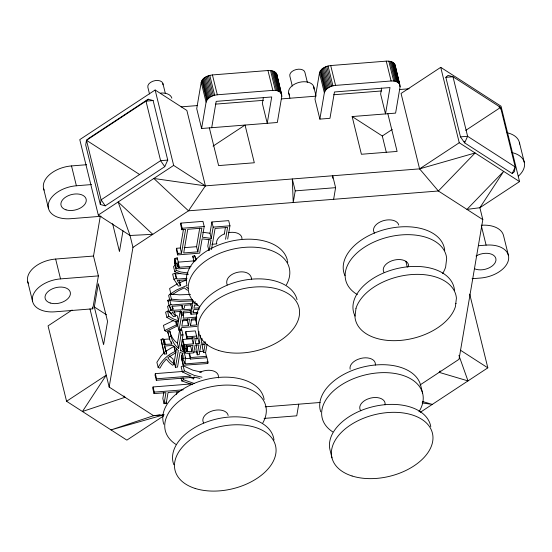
<?xml version="1.0" encoding="UTF-8"?>
<svg xmlns="http://www.w3.org/2000/svg" width="552" height="552" viewBox="0 0 552 552"><rect width="100%" height="100%" fill="white"/><g stroke="black" fill="none" stroke-linecap="round" stroke-linejoin="round"><path stroke-width="0.83" d="M251.622 279.284C250.401 265.857 222.773 272.398 227.189 284.977M184.81 351.997L183.54 346.842L183.643 344.876L184.913 350.037L184.81 351.997L185.341 352.976L187.542 353.356L193.717 352.866L195.022 345.207L198.927 344.897L197.243 354.777L199.237 354.619L200.921 344.738L205.047 344.413L203.647 352.631L205.641 352.473L207.041 344.255M192.275 337.182L192.013 338.721L182.815 339.452L182.567 340.936L183.837 346.097L193.027 345.366L191.979 351.541L186.748 351.589L187.259 347.801L186.714 345.587M189.985 267.927L179 268.803L176.088 268.224L174.46 261.965L174.922 258.467L177.213 257.839L178.482 263L177.91 265.415L177.958 267.051L178.441 267.292L191.026 266.381M175.722 267.127L176.191 263.628L174.922 258.467M208.014 362.098L207.773 363.54L184.051 365.203L183.057 364.624L181.491 358.062L182.201 353.328L184.278 352.7L185.548 357.862L184.768 363.54L186.031 363.844L208.014 362.098L206.752 356.937M183.057 364.624C182.429 360.822 184.333 357.027 182.201 353.328M148.184 99.201L145.983 101.12L86.485 140.291L85.691 144.948L100.319 204.482L105.26 205.841L164.751 166.669L167.746 160.087L153.125 100.554L148.184 99.201L88.686 138.366L86.485 140.291L101.113 199.831L105.26 205.841M100.319 204.482L101.113 199.831L160.604 160.66L167.746 160.087M98.387 275.89L60.52 278.891A25.861 15.849 -13.8 0 0 32.471 297.355A25.861 15.849 -13.8 0 0 54.91 311.818L92.777 308.809L98.387 275.89L93.509 256.045L100.298 216.191M94.33 306.967L98.297 283.687L107.557 321.388L103.59 344.669L94.33 306.967L106.467 314.785M122.992 230.764L119.453 251.546L112.608 223.677M163.896 414.883L153.587 415.697L109.165 387.069L132.956 247.386L130.03 235.483L118.135 201.977L152.787 234.331L130.03 235.483L98.297 215.032L79.778 139.621L155.14 90.004L186.873 110.455L205.392 185.865L188.487 210.829L132.956 247.386M201.211 82.324L196.726 108.661L201.597 128.506L277.332 122.496L281.817 96.158L276.89 74.637C275.752 71.022 271.239 70.29 267.968 70.525L212.43 74.934C207.931 75.41 202.529 77.521 201.211 82.324L206.089 102.168L201.597 128.506M191.365 383.923L153.035 386.966L152.78 388.442L154.049 393.604L165.959 392.658L164.082 403.678L166.186 403.512L168.063 392.493L179.165 391.609M182.257 371.496L155.305 373.635L155.05 375.118L156.32 380.273L194.759 377.223L199.914 378.417M183.457 229.37L180.29 247.972L176.605 248.269L176.35 249.745L177.62 254.907L199.665 253.154L202.101 238.837L210.988 239.913L209.201 250.429M227.686 239.092L229.949 225.796L228.687 220.634L211.899 221.966L213.169 227.127L211.25 238.395L202.384 237.208L204.205 226.52L202.936 221.359L180.89 223.105L180.642 224.588L181.905 229.749L185.589 229.453L181.553 253.133L177.875 253.423L177.62 254.907M154.049 393.604L154.305 392.12L153.035 386.966M156.32 380.273L156.575 378.796L155.305 373.635M181.905 229.749L182.16 228.266L180.89 223.105M163.827 392.582L162.812 398.516L164.082 403.678M180.124 311.328L177.751 325.266L179.02 330.427L181.125 330.255L181.573 327.605L196.954 326.384M211.699 127.705L216.184 101.368L271.722 96.959L267.23 123.296L262.359 103.452L263.373 97.504M170.782 310.465L169.512 305.304L167.539 306.298L168.808 311.459L170.782 310.465L191.875 309.148L192.634 304.683L184.741 305.311L184.223 308.347L182.257 308.506L182.774 305.47L171.81 306.339L173.086 309.106L171.21 309.562L169.057 305.491L167.794 300.329L169.657 299.488M179.02 330.427L181.532 315.668L180.345 310.762M176.488 348.726L174.204 362.105L175.474 367.266L177.523 367.101L179.993 352.597L183.719 351.113L181.732 344.545L183.719 351.113M163.006 348.064L161.074 339.432L162.785 338.852L164.537 344.441L171.838 344.02L170.064 340.66L167.76 331.938L169.823 331.076C171.12 337.52 172.928 344.503 178.682 348.443L177.413 343.289L179.552 330.724M182.912 312.556L183.637 315.502L183.174 318.193L196.85 317.11M175.474 367.266L178.324 350.541L172.831 345.4L164.662 346.049L166.697 353.853L164.537 354.025L163.226 350.03L161.074 339.432M178.682 348.443L180.959 335.043L179.697 329.882L181.746 329.723L183.009 334.885L180.29 350.865L183.002 349.706M197.837 251.843L201.873 228.162L187.749 229.287L183.719 252.961L197.837 251.843L196.574 246.682L199.741 228.079M188.446 325.597L189.543 319.146L182.926 319.677L181.829 326.122L188.446 325.597L187.176 320.436L187.452 318.828M200.583 335.181L199.182 343.413L195.277 343.723L196.581 336.071L195.311 330.91L185.838 331.662L185.589 333.139L186.852 338.3L194.332 337.707L193.283 343.882L184.085 344.614L183.837 346.097M176.55 394.383L176.957 392.003M186.852 338.3L187.107 336.817L185.838 331.662M197.747 313.722L191.006 314.26L191.634 310.555L183.74 311.183L183.216 314.288L181.249 314.447L181.774 311.342L172.003 312.115L175.591 316.068L173.57 316.696L168.808 311.459M169.057 305.491L170.927 304.649L172.327 304.911L192.876 303.276L193.276 300.909L179.704 301.44L169.899 300.578L171.417 299.17L180.752 299.998L192.579 299.55M197.14 324.907L190.55 325.432L191.647 318.98L196.595 318.587M197.927 312.322L193.241 312.694L193.759 309.624L199.231 309.189M195.146 301.509L194.752 303.786L197.098 303.6M208.897 239.602L207.793 246.075L208.884 250.498M211.25 238.395L209.981 233.234L211.899 221.966M196.781 323.431L195.877 319.746L196.146 318.138M205.53 352.624L206.434 356.309L206.186 357.793L190.371 359.041L190.619 357.565L189.536 353.142M211.471 249.58L215.08 228.431L227.569 227.445L225.547 239.285M196.816 344.676L195.974 349.616L197.243 354.777M199.182 343.413L197.913 338.259L199.03 331.669M202.011 338.321L201.176 343.254L205.303 342.93L204.937 341.453M202.943 344.179L202.377 347.47L203.647 352.631M224.284 234.124L225.437 227.362M295.223 190.875L293.236 202.515L292.298 178.965L295.223 190.875L335.609 187.666L332.683 175.764L332.787 178.282M387.849 113.726L397.109 151.427L361.408 154.263L352.148 116.555L395.598 113.112L400.083 86.767L395.156 65.246C394.018 61.638 389.505 60.899 386.234 61.141L330.703 65.55C326.197 66.019 320.795 68.137 319.484 72.933L314.999 99.277L319.87 119.122L329.965 118.314L334.457 91.977L389.988 87.568L385.503 113.912L380.625 94.068L381.639 88.12M319.87 119.122L324.355 92.777C325.673 87.982 331.076 85.864 335.575 85.394L391.113 80.985C394.383 80.744 398.896 81.482 400.034 85.091M298.729 404.181L296.748 415.822L264.091 418.409M333.629 199.306L335.609 187.666M500.326 108.979L500.595 107.426L452.992 76.756L448.051 75.396L445.85 77.321L460.478 136.861L464.625 142.871L512.221 173.542L514.423 171.617L515.216 166.966L500.595 107.426L498.946 106.978M482.807 219.62L438.378 190.999L419.589 168.864L401.062 93.454L440.731 67.344L501.023 106.191L519.549 181.601L479.881 207.718L466.937 209.401L503.679 171.375L479.881 207.718L482.807 219.62L459.016 359.304L419.906 385.054M184.913 350.037L185.237 348.422L184.513 345.476M176.833 259.447L177.213 257.839M206.089 102.168C207.4 97.366 212.803 95.255 217.309 94.778L272.84 90.369C276.11 90.135 280.623 90.866 281.762 94.482M512.221 173.542L515.216 166.966L467.613 136.289L460.478 136.861M169.16 355.84L172.921 358.89L174.19 364.051L172.645 365.265L169.257 362.512L166.297 359.083L162.881 363.161L159.88 368.184L158.148 367.446C161.936 360.401 167.78 354.584 175.212 351.479L173.942 346.325L165.717 351.313M440.144 370.937L439.178 372.365L467.986 380.901L458.919 355.378M163.978 352.783L160.77 356.337L156.885 362.284L158.148 367.446M174.798 271.791L176.267 270.37L175.005 265.208L173.535 266.63L174.798 271.791L180.497 273.675L188.329 274.53M190.509 294.437L179.483 294.837L170.154 294.016L168.629 295.417L170.927 304.649M175.646 315.123L177.24 315.737L178.51 320.898L176.909 322.126L171.424 319.953L166.87 317.386L165.6 312.225L167.518 311.073L171.658 313.584M181.104 378.01L181.829 380.963L183.485 379.721L194.407 383.543M98.297 215.032L173.659 165.414L205.392 185.865L419.589 168.864L475.12 152.973L438.378 190.999L188.487 210.829L153.829 178.475L205.392 185.865M213.058 146.121L245.053 125.056L254.313 162.764L218.613 165.593L209.353 127.891M72.133 310.01L48.052 325.866L66.571 401.276L126.87 440.13L163.702 415.877M352.148 116.555L382.294 135.985L392.21 129.451M177.275 283.818L169.588 288.517L170.851 293.678L176.309 290.09L187.135 285.363M465.75 130.369L500.595 107.426M66.571 401.276L106.239 375.167L82.441 411.502L125.028 397.295L123.924 395.991M419.589 168.864L459.25 142.754L519.549 181.601M420.251 412.33L487.823 367.846L469.704 294.092M166.87 317.386L168.788 316.234L172.928 318.745L178.51 320.898M176.481 321.381L177.565 325.804L166.069 331.524L164.682 330.544L163.413 325.39L173.645 320.484M173.942 346.325L175.757 352.756L167.753 357.737L170.43 360.994L174.19 364.051M177.565 325.804L176.44 324.859L164.682 330.544M201.466 372.158L192.883 370.185L183.147 365.741L181.146 366.776L182.408 371.931L191.109 376.057L156.575 378.796M182.408 371.931L184.416 370.903L194.152 375.346L201.977 377.195M179.517 282.707L186.679 279.905M169.029 337.099L171.085 336.237M162.343 344.593L164.054 344.013M180.794 273.537L176.64 273.861L174.956 273.337L172.638 274.109L173.908 279.271L178.406 286.074L180.656 285.667L179.393 280.506M173.908 279.271L176.226 278.498L177.91 279.022L187.038 278.298M195.263 260.986L193.973 261.413L192.703 256.252L194.642 255.617L196.595 259.937M185.237 348.422L187.259 347.801M183.471 358.489L185.548 357.862M164.047 414.724L111 429.904L153.587 415.697L160.059 414.856M176.191 263.628L178.482 263M153.125 100.554L145.983 101.12L160.604 160.66L164.751 166.669M445.85 77.321L452.992 76.756L467.613 136.289L464.625 142.871L464.232 141.284M181.132 106.86L197.416 105.57M215.418 104.142L263.421 100.333M281.423 98.905L315.709 96.186M333.712 94.751L381.715 90.942M399.717 89.514L409.142 88.769M44.132 190.157A25.861 15.849 -13.8 0 1 71.512 165.924L86.657 164.724M101.064 216.287L70.773 218.695A25.861 15.849 -13.8 0 1 48.334 204.233A25.861 15.849 -13.8 0 1 76.383 185.769L91.528 184.568M182.16 228.266L204.205 226.52M213.169 227.127L229.949 225.796M211.871 244.288L216.867 243.894M184.113 247.669L196.574 246.682M28.269 283.279A25.861 15.849 -13.8 0 1 55.648 259.047L93.509 256.045M193.931 260.896L178.089 262.152L179.359 267.313M478.529 245.716L486.098 245.116A25.861 15.849 -13.8 0 1 508.537 259.578A25.861 15.849 -13.8 0 1 480.488 278.042L472.077 278.712M186.528 279.802L177.213 280.54L180.656 285.667M197.644 304.932L194.518 305.18L194 308.209L199.472 307.781M182.767 312.963L190.454 312.356M181.532 315.668L183.637 315.502M182.215 320.829L187.176 320.436M190.93 320.139L195.877 319.746M455.773 303.545L456.173 303.51M180.959 335.043L183.009 334.885M187.107 336.817L196.581 336.071M162.785 338.852L164.199 339.363L169.774 338.921M195.567 338.445L197.913 338.259M186.472 346.718L190.709 346.38L191.979 351.541M193.517 352.072L196.843 351.81M199.341 351.61L203.502 351.279M190.619 357.565L206.434 356.309M185.61 358.614L190.681 358.213M154.305 392.12L183.264 389.822M265.215 406.838L320.195 402.477M188.039 273.005L180.89 272.012L176.267 270.37M202.729 232.268L209.981 233.234M422.149 402.953L432.292 404.409L422.411 401.476M193.918 378.562L189.481 377.361M192.572 384.703L181.829 380.963M170.851 293.678L172.417 294.602L178.123 290.869L184.244 287.875L187.507 290.317M460.416 350.189L487.823 367.846M86.485 140.291L139.642 174.542M186.348 287.081L188.26 288.42M177.413 343.289C173.445 340.336 170.761 335.92 169.823 331.076M183.54 346.842L184.071 347.815M167.794 300.329L168.505 301.689M192.703 256.252L193.386 257.777M175.212 351.479L175.757 352.756M164.386 345.683L166.697 353.853M174.46 261.965L176.088 268.224M167.76 331.938L168.588 334.788M519.391 142.416L524.269 162.26M508.406 255.383L503.527 235.538A25.861 15.849 -13.8 0 0 481.227 225.271M481.427 226.099L486.098 245.116M440.731 67.344L459.25 142.754M394.873 64.467L399.745 84.311M394.418 63.742L400.083 86.767M393.811 63.08L398.682 82.924M393.045 62.5L397.923 82.351M392.148 62.017L397.026 81.862M391.133 61.624L396.012 81.468M390.016 61.334L394.887 81.178M388.808 61.162L393.686 81.006M386.234 61.141L391.113 80.985M382.294 135.985L386.324 152.373M405.858 261.303L407.293 267.147M422.653 393.403L420.707 385.462A51.722 31.699 -13.8 0 0 361.532 367.425A51.722 31.699 -13.8 0 0 320.74 411.833M330.703 65.55L335.575 85.394M328.047 65.978L332.925 85.822M326.749 66.357L331.628 86.202M325.501 66.833L330.379 86.678M324.321 67.399L329.199 87.244M323.23 68.041L328.109 87.892M322.251 68.758L327.129 88.603M321.395 69.538L326.273 89.383M320.677 70.352L325.556 90.197M320.119 71.201L324.99 91.045M319.484 72.933L324.355 92.777M313.812 86.926L316.068 96.117M307.354 82.317L304.89 72.291A7.756 4.754 -13.8 0 0 296.21 69.531A7.756 4.754 -13.8 0 0 289.828 76.01L292.291 86.036M288.703 93.122L289.938 98.139M276.6 73.851L281.479 93.695M276.152 73.126L281.817 96.158M275.538 72.471L280.409 92.315M274.779 71.891L279.65 91.735M273.882 71.401L278.753 91.246M272.867 71.008L277.739 90.852M271.743 70.725L276.621 90.569M270.542 70.546L275.413 90.39M267.968 70.525L272.84 90.369M331.973 457.87L330.02 449.935A51.722 31.699 -13.8 0 1 373.897 406.465A51.722 31.699 -13.8 0 1 430.788 426.772M212.43 74.934L217.309 94.778M209.781 75.369L214.652 95.213M208.483 75.741L213.355 95.586M207.235 76.217L212.106 96.062M206.055 76.783L210.926 96.628M204.964 77.432L209.836 97.276M203.985 78.149L208.856 97.994M203.129 78.922L208 98.767M202.411 79.743L207.283 99.588M201.846 80.592L206.724 100.436M162.923 83.559L165.386 93.585M155.14 90.004L173.659 165.414M194.642 255.617L195.725 260.04M149.502 93.957L147.86 87.271A7.756 4.754 -13.8 0 1 155.236 80.599A7.756 4.754 -13.8 0 1 162.964 84.815M180.29 247.972L181.553 253.133M207.228 361.332L207.773 363.54M192.151 300.329L192.876 303.276M192.876 311.218L193.241 312.694M190.792 304.725L191.875 309.148M176.605 248.269L177.875 253.423M190.102 310.576L191.006 314.26M177.716 264.339L178.441 267.292M177.413 264.836L177.958 267.051M174.57 260.206L175.84 265.36M190.192 323.955L190.55 325.432M192.013 338.721L193.283 343.882M175.543 273.785L176.812 278.946M174.956 273.337L176.226 278.498M181.539 305.553L182.257 308.506M189.101 353.887L190.371 359.041M186.831 348.195L187.742 351.879M186.369 348.892L187.087 351.838M186.39 350.12L186.748 351.589M180.759 328.785L181.125 330.255M182.815 339.452L184.085 344.614M184.251 348.553L185.341 352.976M170.154 294.016L171.417 299.17M174.501 311.645L175.591 316.068M172.362 306.16L173.086 309.106M175.536 321.174L176.44 324.859M184.658 361.594L185.203 363.809M181.746 355.536L183.016 360.697M181.491 358.062L182.76 363.223M183.147 365.741L184.416 370.903M167.518 311.073L168.788 316.234M182.947 377.513L183.485 379.721M171.299 341.805L171.838 344.02M164.199 339.363L165.469 344.524M163.268 339.28L164.537 344.441M163.268 348.864L164.537 354.025M165.821 402.035L166.186 403.512M71.512 165.924L76.383 185.769M92.37 307.14L92.777 308.809M89.955 308.872L109.165 387.069M43.594 188.584L48.472 208.428M55.648 259.047L60.52 278.891M27.731 281.706L32.609 301.551M395.156 65.246L395.211 66.923M276.89 74.637L276.938 76.314M289.627 95.006A12.931 7.928 -13.8 0 1 299.343 82.331A12.931 7.928 -13.8 0 1 313.881 89.024M160.694 93.06A12.931 7.928 -13.8 0 1 171.844 98.194M506.95 132.721A25.861 15.849 -13.8 0 1 519.653 144.058M511.821 152.566A25.861 15.849 -13.8 0 1 518.438 176.074M476.024 256.052A12.931 7.928 -13.8 0 1 493.212 255.052A12.931 7.928 -13.8 0 1 491.86 266.25A12.931 7.928 -13.8 0 1 474.499 268.72M350.134 369.198A12.931 7.928 -13.8 0 1 357.592 359.476L360.78 358.414A12.931 7.928 -13.8 0 1 375.312 365.1M374.56 233.123A12.931 7.928 -13.8 0 1 382.653 220.917A12.931 7.928 -13.8 0 1 398.744 225.043M216.729 243.687A12.931 7.928 -13.8 0 1 224.181 233.965M228.19 232.716A12.931 7.928 -13.8 0 1 241.976 238.878M199.679 372.393A12.931 7.928 -13.8 0 1 213.072 370.854A12.931 7.928 -13.8 0 1 218.33 377.906M193.228 379.203A12.931 7.928 -13.8 0 1 194.159 377.044M383.909 272.219A12.931 7.928 -13.8 0 1 394.024 260.137A12.931 7.928 -13.8 0 1 408.632 266.112M173.859 464.756A51.722 31.699 -13.8 0 1 215.68 419.23A51.722 31.699 -13.8 0 1 273.985 440.047M196.609 324.424A51.722 31.699 -13.8 0 1 239.182 281.265A51.722 31.699 -13.8 0 1 297.045 299.639M355.053 316.096A51.722 31.699 -13.8 0 1 395.066 269.072A51.722 31.699 -13.8 0 1 454.462 290.242M344.945 275.648A51.722 31.699 -13.8 0 1 385.972 229.218A51.722 31.699 -13.8 0 1 444.712 250.553M442.628 273.537A51.722 31.699 -13.8 0 0 445.636 267.044L446.665 258.495A51.722 31.699 -13.8 0 0 377.057 240.693A51.722 31.699 -13.8 0 0 357.358 294.609M332.773 431.906A51.722 31.699 -13.8 0 1 334.753 389.802A51.722 31.699 -13.8 0 1 400.007 374.546A51.722 31.699 -13.8 0 1 418.975 411.751M360.808 410.778A12.931 7.928 -13.8 0 1 367.342 399.165L370.523 398.102A12.931 7.928 -13.8 0 1 385.061 404.788M203.688 422.942A12.931 7.928 -13.8 0 1 212.52 410.854A12.931 7.928 -13.8 0 1 228.155 415.477M175.86 444.36A51.722 31.699 -13.8 0 1 207.876 387.483A51.722 31.699 -13.8 0 1 262.842 422.894M163.827 424.281A51.722 31.699 -13.8 0 1 205.93 379.541A51.722 31.699 -13.8 0 1 264.125 399.531M199.362 306.394A51.722 31.699 -13.8 0 1 231.378 249.518A51.722 31.699 -13.8 0 1 286.343 284.935M287.475 260.758A51.722 31.699 -13.8 0 1 287.744 262.393M186.859 284.735A51.722 31.699 -13.8 0 1 229.432 241.576A51.722 31.699 -13.8 0 1 287.295 259.951M355.985 308.299L354.964 316.855A51.722 31.699 -13.8 0 0 401.766 340.287A51.722 31.699 -13.8 0 0 455.386 306.739L456.414 298.183A51.722 31.699 -13.8 0 0 409.612 274.744A51.722 31.699 -13.8 0 0 355.985 308.299M50.191 302.986A12.931 7.928 -13.8 0 0 70.339 294.354A12.931 7.928 -13.8 0 0 52.619 288.724A12.931 7.928 -13.8 0 0 50.191 302.986M66.054 209.863A12.931 7.928 -13.8 0 0 86.202 201.232A12.931 7.928 -13.8 0 0 68.483 195.601A12.931 7.928 -13.8 0 0 66.054 209.863M195.18 488.451A51.722 31.699 -13.8 0 0 275.765 453.93A51.722 31.699 -13.8 0 0 204.889 431.422A51.722 31.699 -13.8 0 0 195.18 488.451M352.086 475.996A51.722 31.699 -13.8 0 0 432.671 441.476A51.722 31.699 -13.8 0 0 361.801 418.975A51.722 31.699 -13.8 0 0 352.086 475.996M218.675 350.485A51.722 31.699 -13.8 0 0 299.267 315.965A51.722 31.699 -13.8 0 0 228.39 293.464A51.722 31.699 -13.8 0 0 218.675 350.485"/></g></svg>
